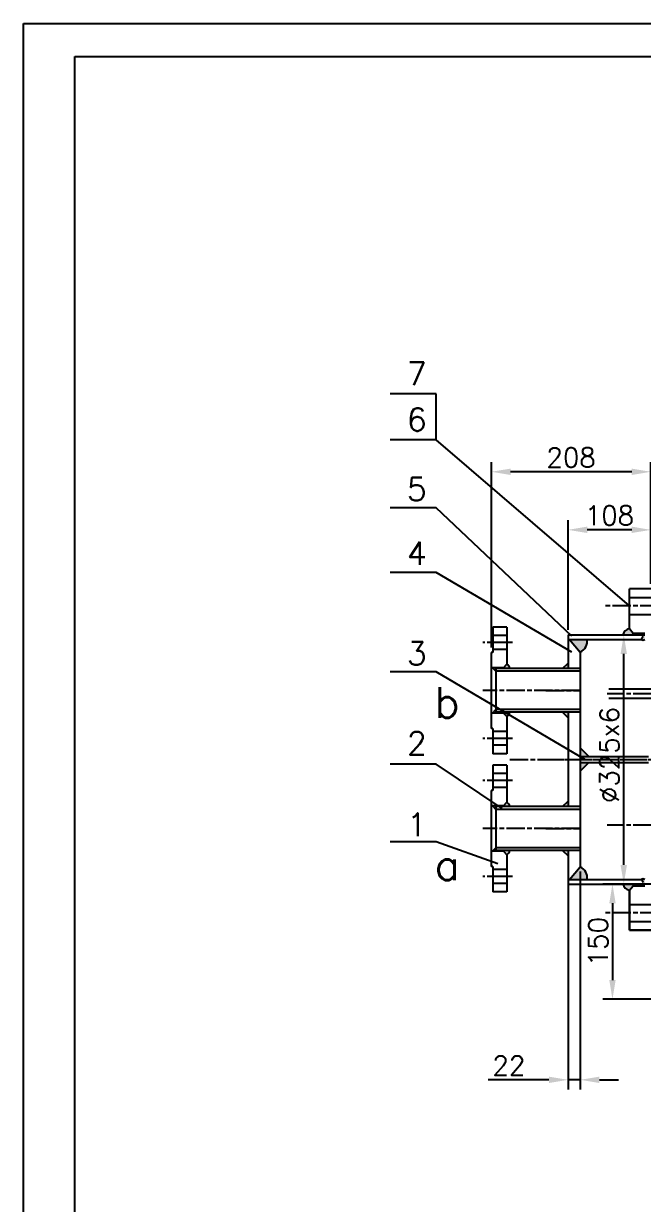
# Model space of a CAD drawing. Header units: millimetres. Extents: x 2215 to 13516, y 3399 to 7964.
# Drawn here: x 2250 to 3057, y 6427 to 7964 of the extents above; entities that cross this region are included whole.
import ezdxf

# ---------------------------------------------------------------- set-up
doc = ezdxf.new("R2010")
doc.units = ezdxf.units.MM
doc.linetypes.add('ACAD_ISO08W100', pattern=[36, 24, -3, 6, -3])
for name, color, linetype in [('中心线', 1, 'ACAD_ISO08W100'), ('实线', 6, 'Continuous'), ('文本', 4, 'Continuous'), ('标注', 3, 'Continuous')]:
    doc.layers.add(name, color=color, linetype=linetype)
doc.styles.get("Standard").update_dxf_attribs({"font": 'txt', "bigfont": 'gbcbig.shx'})
doc.dimstyles.new('ISO-25', dxfattribs={"dimtxt": 2.5, "dimasz": 2.5, "dimexe": 1.25, "dimexo": 0.625, "dimtad": 1, "dimtxsty": 'Standard', "dimcen": 2.5, "dimadec": 0, "dimazin": 0, "dimtfac": 1, "dimtmove": 0, "dimatfit": 3, "dimfxl": 0, "dimarcsym": 0})

# ---------------------------------------------------------------- blocks, each defined once
blk = doc.blocks.new('*D17')
at = {"layer": 'Defpoints', "color": 0}
for p in [(3172.9, 6843), (3018, 6693), (3157.6, 6693)]:
    blk.add_point(p, dxfattribs=at)
at = {"layer": '标注', "color": 3, "lineweight": -2}
for p, q in [((3166.7, 6843), (3005.5, 6843)), ((3018, 6818), (3018, 6718)), ((3151.3, 6693), (3005.5, 6693))]:
    blk.add_line(p, q, dxfattribs=at)
at = {"layer": '标注', "color": 3}
for points in [[(3013.9, 6818), (3022.2, 6818), (3018, 6843)], [(3013.9, 6718), (3022.2, 6718), (3018, 6693)]]:
    blk.add_solid(points, dxfattribs=at)
at = {"layer": '标注', "color": 4, "insert": (2999.3, 6768), "char_height": 25, "attachment_point": 5, "rotation": 90}
blk.add_mtext('150', dxfattribs=at)
blk = doc.blocks.new('*D20')
at = {"layer": 'Defpoints', "color": 0}
for p in [(2960.1, 7304.7), (3068.1, 7228), (2960.1, 7168)]:
    blk.add_point(p, dxfattribs=at)
at = {"layer": '标注', "color": 3, "lineweight": -2}
for p, q in [((2960.1, 7174.2), (2960.1, 7317.2)), ((3043.1, 7304.7), (2985.1, 7304.7)), ((3068.1, 7234.2), (3068.1, 7317.2))]:
    blk.add_line(p, q, dxfattribs=at)
at = {"layer": '标注', "color": 3}
for points in [[(2985.1, 7308.9), (2985.1, 7300.6), (2960.1, 7304.7)], [(3043.1, 7308.9), (3043.1, 7300.6), (3068.1, 7304.7)]]:
    blk.add_solid(points, dxfattribs=at)
at = {"layer": '标注', "color": 4, "insert": (3014.1, 7323.5), "char_height": 25, "attachment_point": 5}
blk.add_mtext('108', dxfattribs=at)
blk = doc.blocks.new('*D21')
at = {"layer": 'Defpoints', "color": 0}
for p in [(2860.1, 7380.4), (3068.1, 7228), (2860.1, 7145)]:
    blk.add_point(p, dxfattribs=at)
at = {"layer": '标注', "color": 3, "lineweight": -2}
for p, q in [((2860.1, 7151.2), (2860.1, 7392.9)), ((3043.1, 7380.4), (2885.1, 7380.4)), ((3068.1, 7234.2), (3068.1, 7392.9))]:
    blk.add_line(p, q, dxfattribs=at)
at = {"layer": '标注', "color": 3}
for points in [[(2885.1, 7384.5), (2885.1, 7376.2), (2860.1, 7380.4)], [(3043.1, 7384.5), (3043.1, 7376.2), (3068.1, 7380.4)]]:
    blk.add_solid(points, dxfattribs=at)
at = {"layer": '标注', "color": 4, "insert": (2964.1, 7399.1), "char_height": 25, "attachment_point": 5}
blk.add_mtext('208', dxfattribs=at)
blk = doc.blocks.new('*D25')
at = {"layer": 'Defpoints', "color": 0}
for p in [(2960.1, 7168), (3032.8, 7168), (2960.1, 6843)]:
    blk.add_point(p, dxfattribs=at)
at = {"layer": '标注', "color": 3, "lineweight": -2}
for p, q in [((2966.3, 7168), (3045.3, 7168)), ((3032.8, 6868), (3032.8, 7143)), ((2966.3, 6843), (3045.3, 6843))]:
    blk.add_line(p, q, dxfattribs=at)
at = {"layer": '标注', "color": 3}
for points in [[(3028.6, 7143), (3036.9, 7143), (3032.8, 7168)], [(3028.6, 6868), (3036.9, 6868), (3032.8, 6843)]]:
    blk.add_solid(points, dxfattribs=at)
at = {"layer": '标注', "color": 4, "insert": (3014, 7011.3), "char_height": 25, "attachment_point": 5, "rotation": 90}
blk.add_mtext('%%c325x6', dxfattribs=at)
blk = doc.blocks.new('*D26')
at = {"layer": 'Defpoints', "color": 0}
for p in [(2960.1, 6879.9), (2976.1, 6865.7), (2960.1, 6588)]:
    blk.add_point(p, dxfattribs=at)
at = {"layer": '标注', "color": 3, "lineweight": -2}
for p, q in [((2960.1, 6873.6), (2960.1, 6575.5)), ((2976.1, 6859.4), (2976.1, 6575.5)), ((2935.1, 6588), (2855.9, 6588)), ((2976.1, 6588), (2960.1, 6588)), ((3001.1, 6588), (3026.1, 6588))]:
    blk.add_line(p, q, dxfattribs=at)
at = {"layer": '标注', "color": 3}
for points in [[(2935.1, 6592.1), (2935.1, 6583.8), (2960.1, 6588)], [(3001.1, 6592.1), (3001.1, 6583.8), (2976.1, 6588)]]:
    blk.add_solid(points, dxfattribs=at)
at = {"layer": '标注', "color": 4, "insert": (2883, 6606.7), "char_height": 25, "attachment_point": 5}
blk.add_mtext('22', dxfattribs=at)

msp = doc.modelspace()

# ---------------------------------------------------------------- hatches: boundary and pattern name
at = {"layer": '实线'}
h = msp.add_hatch(color=7, dxfattribs=at)
h.paths.add_polyline_path([(3040.086, 7175.929, 0.27644469), (3031.545, 7167.97), (3045.086, 7167.97), (3045.086, 7169.97)])
h.paths.add_polyline_path([(3128.628, 7167.97, 0.27644469), (3120.086, 7175.929), (3115.086, 7169.97), (3115.086, 7167.97)])
h.paths.add_polyline_path([(3040.086, 6835.012), (3045.086, 6840.97), (3045.086, 6842.97), (3031.545, 6842.97, 0.27644469)])
h.paths.add_polyline_path([(3115.086, 6842.97), (3115.086, 6840.97), (3120.086, 6835.012, 0.27644469), (3128.628, 6842.97)])
h = msp.add_hatch(color=7, dxfattribs=at)
h.paths.add_polyline_path([(3060.086, 7167.97), (3058.086, 7167.97), (3058.086, 7165.97), (3055.777, 7161.97, 0.4280202), (3060.086, 7161.97)])
h.paths.add_polyline_path([(3102.086, 7165.97), (3102.086, 7167.97), (3100.086, 7167.97), (3100.086, 7161.97, 0.42585513), (3104.396, 7161.97)])
h = msp.add_hatch(color=7, dxfattribs=at)
h.paths.add_polyline_path([(2976.086, 6865.655), (2962.086, 6848.97), (2985.219, 6848.97, 0.30273292)])
h.paths.add_polyline_path([(2985.219, 7161.97), (2962.086, 7161.97), (2976.086, 7145.286, 0.30273292)])
h = msp.add_hatch(color=7, dxfattribs=at)
h.paths.add_polyline_path([(2866.086, 7120.47), (2866.086, 7124.97), (2861.586, 7124.97)])
h.paths.add_polyline_path([(2866.086, 7065.97), (2866.086, 7070.47), (2861.586, 7065.97)])
h = msp.add_hatch(color=7, dxfattribs=at)
h.paths.add_polyline_path([(2884.273, 7123.97, 0.21953224), (2880.086, 7129.638), (2876.17, 7124.97), (2876.17, 7123.97)])
h.paths.add_polyline_path([(2876.17, 7066.97), (2876.17, 7065.97), (2880.086, 7061.303, 0.21953224), (2884.273, 7066.97)])
h = msp.add_hatch(color=7, dxfattribs=at)
h.paths.add_polyline_path([(2960.086, 7131.042), (2953.015, 7123.97), (2960.086, 7123.97)])
h.paths.add_polyline_path([(2960.086, 7066.97), (2953.015, 7066.97), (2960.086, 7059.899)])
h = msp.add_hatch(color=7, dxfattribs=at)
h.paths.add_polyline_path([(2987.4, 7001.47), (2976.086, 7001.47), (2976.086, 6990.157)])
h.paths.add_polyline_path([(2976.086, 7020.784), (2976.086, 7009.47), (2987.4, 7009.47)])
h = msp.add_hatch(color=7, dxfattribs=at)
h.paths.add_polyline_path([(2960.086, 6951.042), (2953.015, 6943.97), (2960.086, 6943.97)])
h.paths.add_polyline_path([(2960.086, 6886.97), (2953.015, 6886.97), (2960.086, 6879.899)])
h = msp.add_hatch(color=7, dxfattribs=at)
h.paths.add_polyline_path([(2866.086, 6940.47), (2866.086, 6944.97), (2861.586, 6944.97)])
h.paths.add_polyline_path([(2866.086, 6885.97), (2866.086, 6890.47), (2861.586, 6885.97)])
h = msp.add_hatch(color=7, dxfattribs=at)
h.paths.add_polyline_path([(2884.273, 6943.97, 0.21953224), (2880.086, 6949.638), (2876.17, 6944.97), (2876.17, 6943.97)])
h.paths.add_polyline_path([(2876.17, 6886.97), (2876.17, 6885.97), (2880.086, 6881.303, 0.21953224), (2884.273, 6886.97)])
h = msp.add_hatch(color=7, dxfattribs=at)
h.paths.add_polyline_path([(3060.086, 6842.97), (3058.086, 6842.97), (3058.086, 6844.97), (3055.777, 6848.97, -0.4280202), (3060.086, 6848.97)])
h.paths.add_polyline_path([(3102.086, 6844.97), (3102.086, 6842.97), (3100.086, 6842.97), (3100.086, 6848.97, -0.42585513), (3104.396, 6848.97)])

# ---------------------------------------------------------------- linework, layer by layer
at = {"layer": '中心线', "color": 7}
for p, q in [((3150.121, 7205.47), (3007.822, 7205.47)), ((2887.651, 7157.97), (2849.103, 7157.97)), ((2975.726, 7095.47), (2849.103, 7095.47)), ((2931.058, 7095.47), (2976.086, 7095.47)), ((4473.122, 7090.89), (3011.122, 7090.89)), ((2887.651, 7032.97), (2849.103, 7032.97)), ((2884.094, 7005.47), (4725.552, 7005.47)), ((2931.058, 7005.47), (4772.516, 7005.47)), ((2887.651, 6977.97), (2849.103, 6977.97)), ((4473.122, 6920.05), (3011.122, 6920.05)), ((2975.726, 6915.47), (2849.103, 6915.47)), ((2931.058, 6915.47), (2976.086, 6915.47)), ((2887.651, 6852.97), (2849.103, 6852.97)), ((3150.121, 6805.47), (3007.822, 6805.47))]:
    msp.add_line(p, q, dxfattribs=at)
at = {"layer": '实线', "color": 7}
for p, q in [((3040.086, 7175.929), (3040.086, 7227.97)), ((3068.086, 7227.97), (3040.086, 7227.97)), ((3040.086, 7216.47), (3068.086, 7216.47)), ((3040.086, 7194.47), (3068.086, 7194.47)), ((2862.086, 7177.97), (2862.086, 7144.97)), ((2880.086, 7177.97), (2862.086, 7177.97)), ((2880.086, 7166.97), (2862.086, 7166.97)), ((2880.086, 7177.97), (2880.086, 7129.638)), ((2960.086, 7167.97), (2960.086, 7123.97)), ((2960.086, 7167.97), (3060.086, 7167.97)), ((3040.086, 7175.929), (3045.086, 7169.97)), ((3045.086, 7167.97), (3045.086, 7169.97)), ((3045.086, 7169.97), (3060.086, 7169.97)), ((3045.086, 7167.97), (3045.086, 7169.97)), ((3055.777, 7161.97), (3058.086, 7165.97)), ((2960.086, 7161.97), (3055.777, 7161.97)), ((2962.086, 7161.97), (2976.086, 7145.286)), ((2860.086, 7144.97), (2860.086, 7045.97)), ((2862.086, 7144.97), (2860.086, 7144.97)), ((2880.086, 7148.97), (2862.086, 7148.97)), ((2976.086, 7145.286), (2976.086, 6865.655)), ((2876.17, 7124.97), (2860.086, 7124.97)), ((2861.586, 7124.97), (2866.086, 7120.47)), ((2866.086, 7124.97), (2866.086, 7065.97)), ((2976.086, 7123.97), (2866.086, 7123.97)), ((2976.086, 7120.47), (2866.086, 7120.47)), ((2876.17, 7124.97), (2880.086, 7129.638)), ((2876.17, 7124.97), (2876.17, 7123.97)), ((2953.015, 7123.97), (2960.086, 7131.042)), ((4473.122, 7096.89), (3013.122, 7096.89)), ((4473.122, 7084.89), (3013.122, 7084.89)), ((2876.17, 7065.97), (2860.086, 7065.97)), ((2861.586, 7065.97), (2866.086, 7070.47)), ((2976.086, 7070.47), (2866.086, 7070.47)), ((2976.086, 7066.97), (2866.086, 7066.97)), ((2876.17, 7065.97), (2876.17, 7066.97)), ((2876.17, 7065.97), (2880.086, 7061.303)), ((2880.086, 7061.303), (2880.086, 7012.97)), ((2953.015, 7066.97), (2960.086, 7059.899)), ((2960.086, 7066.97), (2960.086, 6943.97)), ((2862.086, 7045.97), (2860.086, 7045.97)), ((2862.086, 7045.97), (2862.086, 7012.97)), ((2880.086, 7041.97), (2862.086, 7041.97)), ((2880.086, 7023.97), (2862.086, 7023.97)), ((2880.086, 7012.97), (2862.086, 7012.97)), ((2976.086, 7020.784), (2987.4, 7009.47)), ((2862.086, 6997.97), (2862.086, 6964.97)), ((2880.086, 6997.97), (2862.086, 6997.97)), ((2880.086, 6997.97), (2880.086, 6949.638)), ((2976.086, 7009.47), (3065.086, 7009.47)), ((2976.086, 7001.47), (3065.086, 7001.47)), ((2976.086, 6990.157), (2987.4, 7001.47)), ((2880.086, 6986.97), (2862.086, 6986.97)), ((2880.086, 6968.97), (2862.086, 6968.97)), ((2860.086, 6964.97), (2860.086, 6865.97)), ((2862.086, 6964.97), (2860.086, 6964.97)), ((2953.015, 6943.97), (2960.086, 6951.042)), ((2876.17, 6944.97), (2860.086, 6944.97)), ((2861.586, 6944.97), (2866.086, 6940.47)), ((2866.086, 6944.97), (2866.086, 6885.97)), ((2976.086, 6943.97), (2866.086, 6943.97)), ((2976.086, 6940.47), (2866.086, 6940.47)), ((2876.17, 6944.97), (2880.086, 6949.638)), ((2876.17, 6944.97), (2876.17, 6943.97)), ((2861.586, 6885.97), (2866.086, 6890.47)), ((2976.086, 6890.47), (2866.086, 6890.47)), ((2876.17, 6885.97), (2860.086, 6885.97)), ((2976.086, 6886.97), (2866.086, 6886.97)), ((2876.17, 6885.97), (2876.17, 6886.97)), ((2876.17, 6885.97), (2880.086, 6881.303)), ((2880.086, 6881.303), (2880.086, 6832.97)), ((2953.015, 6886.97), (2960.086, 6879.899)), ((2960.086, 6886.97), (2960.086, 6842.97)), ((2862.086, 6865.97), (2860.086, 6865.97)), ((2862.086, 6865.97), (2862.086, 6832.97)), ((2880.086, 6861.97), (2862.086, 6861.97)), ((2962.086, 6848.97), (2976.086, 6865.655)), ((2880.086, 6843.97), (2862.086, 6843.97)), ((2960.086, 6848.97), (3058.086, 6848.97)), ((2960.086, 6842.97), (3058.086, 6842.97)), ((3045.086, 6842.97), (3045.086, 6840.97)), ((3055.777, 6848.97), (3058.086, 6844.97)), ((2880.086, 6832.97), (2862.086, 6832.97)), ((3040.086, 6835.012), (3045.086, 6840.97)), ((3040.086, 6782.97), (3040.086, 6835.012)), ((3040.086, 6835.012), (3040.086, 6782.97)), ((3045.086, 6840.97), (3060.086, 6840.97)), ((3040.086, 6816.47), (3068.086, 6816.47)), ((3040.086, 6794.47), (3068.086, 6794.47)), ((3040.086, 6782.97), (3068.086, 6782.97)), ((3068.086, 6782.97), (3040.086, 6782.97))]:
    msp.add_line(p, q, dxfattribs=at)
for centre, radius, start, end in [((3042.463, 7164.816), 11.365, 102.071831, 163.884541), ((2968.137, 7160.479), 17.147, 297.618301, 4.989467), ((3057.932, 7164.026), 2.978, 223.656194, 316.343806), ((2876.037, 7122.267), 8.41, 11.689335, 61.216746), ((2876.037, 7068.674), 8.41, 298.783254, 348.310665), ((2876.037, 6942.267), 8.41, 11.689335, 61.216746), ((2876.037, 6888.674), 8.41, 298.783254, 348.310665), ((2968.137, 6850.462), 17.147, 355.010533, 62.381699), ((3042.463, 6846.125), 11.365, 196.115459, 257.928169), ((3057.932, 6846.915), 2.978, 43.656194, 136.343806)]:
    msp.add_arc(centre, radius, start, end, dxfattribs=at)
at = {"layer": '标注', "color": 7}
for p, q in [((2788.034, 7482.011), (2728.034, 7482.011)), ((2788.034, 7422.011), (2788.034, 7482.011)), ((2788.034, 7422.011), (2728.034, 7422.011)), ((3040.144, 7205.48), (2788.034, 7422.011)), ((2788.034, 7333.216), (2728.034, 7333.216)), ((2964.931, 7166.055), (2788.034, 7333.216)), ((2788.034, 7249.34), (2728.034, 7249.34)), ((2965.015, 7145.115), (2788.034, 7249.34)), ((2788.034, 7119.805), (2728.034, 7119.805)), ((2982.975, 7005.169), (2788.034, 7119.805)), ((2788.034, 6999.248), (2728.034, 6999.248)), ((2874.331, 6941.49), (2788.034, 6999.248)), ((2788.034, 6898.159), (2728.034, 6898.159)), ((2868.645, 6869.311), (2788.034, 6898.159))]:
    msp.add_line(p, q, dxfattribs=at)
for points in [[(2250.174, 7964.473), (5878.972, 7964.473), (5878.972, 5305.077), (2250.174, 5305.077)], [(2317.071, 7921.486), (5831.188, 7921.486), (5831.188, 5357.616), (2317.071, 5357.616)]]:
    msp.add_lwpolyline(points, close=True, dxfattribs=at)

# ---------------------------------------------------------------- texts
at = {"layer": '文本', "color": 7, "attachment_point": 1}
for s, insert, char_height, width in [('7', (2750.084, 7523.074), 30, 70.4632), ('6', (2750.084, 7463.442), 30, 70.4632), ('5', (2750.084, 7372.892), 30, 70.4632), ('4', (2750.084, 7288.966), 30, 70.4632), ('3', (2750.084, 7158.662), 30, 70.4632), ('b', (2786.254, 7099.903), 40, 54.83925), ('2', (2750.084, 7041.608), 30, 70.4632), ('1', (2750.084, 6935.597), 30, 70.4632), ('a', (2786.254, 6888.251), 40, 54.83925)]:
    msp.add_mtext(s, dxfattribs=dict(at, insert=insert, char_height=char_height, width=width))

# ---------------------------------------------------------------- dimensions: what is measured, and where the dimension line sits
at = {"layer": '标注', "color": 7}
for base, p2, picture, middle in [((2860.086, 7380.372), (2860.086, 7144.97), '*D21', (2964.086, 7399.122)), ((2960.086, 7304.719), (2960.086, 7167.97), '*D20', (3014.086, 7323.469))]:
    dim = msp.add_linear_dim(base=base, p1=(3068.086, 7227.97), p2=p2, dimstyle='ISO-25', override={"dimscale": 10, "dimclrd": 3, "dimclre": 3, "dimclrt": 4}, dxfattribs=at)
    dim.commit()
    dim.dimension.update_dxf_attribs({"geometry": picture, "text_midpoint": middle})
dim = msp.add_linear_dim(base=(3032.782, 7167.97), p1=(2960.086, 6842.97), p2=(2960.086, 7167.97), angle=90, text='%%c325x6', dimstyle='ISO-25', override={"dimscale": 10, "dimclrd": 3, "dimclre": 3, "dimclrt": 4}, dxfattribs=at)
dim.commit()
dim.dimension.update_dxf_attribs({"geometry": '*D25', "text_midpoint": (3032.782, 7011.319), "dimtype": 160})
dim = msp.add_linear_dim(base=(2960.086, 6587.98), p1=(2976.086, 6865.655), p2=(2960.086, 6879.899), text='22', dimstyle='ISO-25', override={"dimscale": 10, "dimclrd": 3, "dimclre": 3, "dimclrt": 4}, dxfattribs=at)
dim.commit()
dim.dimension.update_dxf_attribs({"geometry": '*D26', "text_midpoint": (2883.003, 6606.73)})
dim = msp.add_linear_dim(base=(3018.048, 6692.97), p1=(3172.93, 6842.97), p2=(3157.586, 6692.97), angle=90, dimstyle='ISO-25', override={"dimscale": 10, "dimclrd": 3, "dimclre": 3, "dimclrt": 4}, dxfattribs=at)
dim.commit()
dim.dimension.update_dxf_attribs({"geometry": '*D17', "text_midpoint": (2999.298, 6767.97)})

doc.saveas('drawing.dxf')
